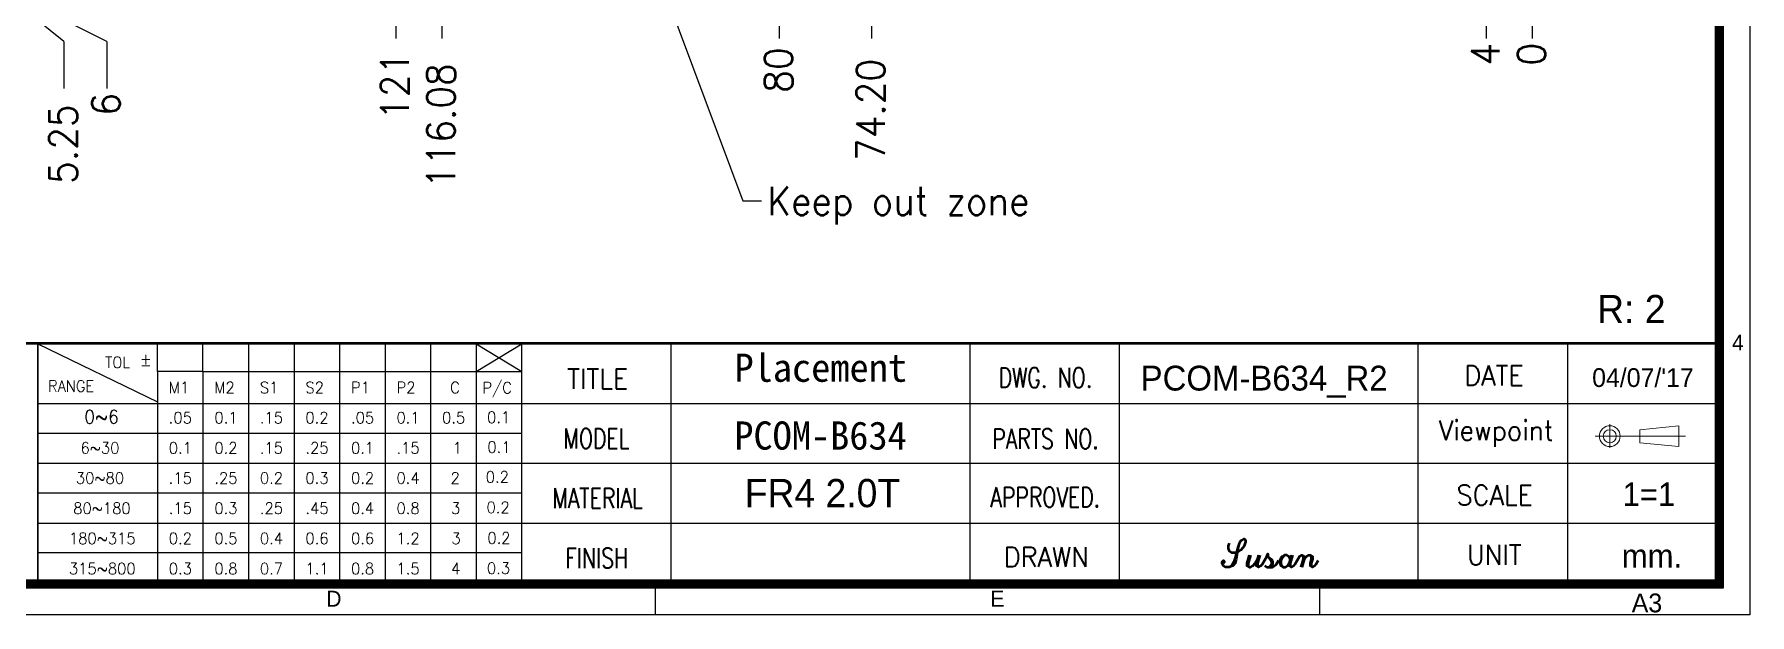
# Model space of a CAD drawing. Header units: millimetres. Extents: x 0 to 403, y 0 to 280.
# Drawn here: x 220.7 to 403.4, y 0.3 to 62.1 of the extents above; entities that cross this region are included whole.
import ezdxf

# ---------------------------------------------------------------- set-up
doc = ezdxf.new("R2010")
doc.units = ezdxf.units.MM
for name, color, linetype in [('BORDER', 7, 'Continuous'), ('DIM', 1, 'Continuous'), ('TE2', 5, 'Continuous'), ('TITLE', 7, 'Continuous')]:
    doc.layers.add(name, color=color, linetype=linetype)
doc.styles.add('SLDTEXTSTYLE0', font='romans__.ttf', dxfattribs={"width": 0.94})
doc.styles.add('SLDTEXTSTYLE2', font='arial.ttf', dxfattribs={"width": 0.948})
doc.styles.add('SLDTEXTSTYLE3', font='simplex_.ttf', dxfattribs={"width": 0.95})
doc.styles.add('SLDTEXTSTYLE4', font='romans__.ttf', dxfattribs={"width": 0.752})
doc.styles.add('SLDTEXTSTYLE5', font='', dxfattribs={"width": 0.97})
doc.styles.add('SLDTEXTSTYLE6', font='')
doc.styles.get("Standard").update_dxf_attribs({"font": 'romans__.ttf'})
doc.styles.get('SLDTEXTSTYLE5').set_extended_font_data('ScriptC', italic=True, bold=True)
doc.styles.get('SLDTEXTSTYLE6').set_extended_font_data('標楷體')
doc.dimstyles.new('SLDDIMSTYLE0', dxfattribs={"dimtxt": 3, "dimasz": 2, "dimexe": 0, "dimexo": 0.0625, "dimgap": 0.75, "dimtad": 0, "dimtih": 1, "dimtoh": 1, "dimdec": 0, "dimrnd": 1e-09, "dimdsep": 46, "dimtxsty": 'SLDTEXTSTYLE0', "dimblk1": 'NONE', "dimblk2": 'NONE', "dimsah": 1, "dimcen": 0.09, "dimadec": 0, "dimazin": 2, "dimtfac": 1, "dimtofl": 0, "dimtmove": 0, "dimatfit": 3, "dimldrblk": 'NONE', "dimfxl": 1, "dimfrac": 2, "dimtolj": 1, "dimtzin": 12, "dimarcsym": 0})
doc.dimstyles.new('SLDDIMSTYLE1', dxfattribs={"dimtxt": 3, "dimasz": 2, "dimexe": 0, "dimexo": 0.0625, "dimgap": 0.75, "dimtad": 0, "dimtih": 1, "dimtoh": 1, "dimrnd": 1e-09, "dimzin": 12, "dimdsep": 46, "dimtxsty": 'SLDTEXTSTYLE0', "dimblk1": 'NONE', "dimblk2": 'NONE', "dimsah": 1, "dimcen": 0.09, "dimadec": 0, "dimazin": 3, "dimtfac": 1, "dimtofl": 0, "dimtmove": 0, "dimatfit": 3, "dimldrblk": 'NONE', "dimfxl": 1, "dimfrac": 2, "dimtolj": 1, "dimtzin": 12, "dimarcsym": 0})
doc.dimstyles.new('SLDDIMSTYLE2', dxfattribs={"dimtxt": 3, "dimasz": 2, "dimexe": 0, "dimexo": 0.0625, "dimgap": 0.75, "dimtad": 0, "dimtih": 1, "dimtoh": 1, "dimrnd": 1e-09, "dimzin": 4, "dimdsep": 46, "dimtxsty": 'SLDTEXTSTYLE0', "dimblk1": 'NONE', "dimblk2": 'NONE', "dimsah": 1, "dimcen": 0.09, "dimadec": 0, "dimazin": 1, "dimtfac": 1, "dimtofl": 0, "dimtmove": 0, "dimatfit": 3, "dimldrblk": 'NONE', "dimfxl": 1, "dimfrac": 2, "dimtolj": 1, "dimtzin": 12, "dimarcsym": 0})
doc.dimstyles.new('SLDDIMSTYLE4', dxfattribs={"dimtxt": 0.18, "dimasz": 2, "dimexe": 0, "dimexo": 0.0625, "dimgap": 0, "dimtad": 0, "dimtih": 1, "dimtoh": 1, "dimdec": 0, "dimrnd": 1e-09, "dimzin": 0, "dimdsep": 46, "dimtxsty": 'Standard', "dimsah": 1, "dimcen": 0.09, "dimadec": 0, "dimazin": 0, "dimtfac": 2, "dimtdec": 0, "dimtofl": 0, "dimtmove": 0, "dimatfit": 3, "dimfxl": 1, "dimfrac": 2, "dimtolj": 1, "dimtzin": 0, "dimarcsym": 0})

# ---------------------------------------------------------------- blocks, each defined once
blk = doc.blocks.new('_D_42')
at = {"layer": 'DIM', "transparency": 16777216}
for p, q in [((217.71, 66.31), (217.71, 90.35)), ((223.9, 61.31), (217.71, 66.31)), ((223.9, 61.31), (223.9, 56.31))]:
    blk.add_line(p, q, dxfattribs=at)
at = {"layer": 'DIM', "transparency": 16777216, "insert": (222.31, 46.16), "char_height": 3, "attachment_point": 1, "rotation": 90, "style": 'SLDTEXTSTYLE0'}
blk.add_mtext('5.25', dxfattribs=at)
blk = doc.blocks.new('_NONE')
blk = doc.blocks.new('_D_43')
at = {"layer": 'DIM', "transparency": 16777216}
for p, q in [((218.46, 66.31), (218.46, 80.63)), ((228.46, 61.31), (218.46, 66.31)), ((228.46, 61.31), (228.46, 56.31))]:
    blk.add_line(p, q, dxfattribs=at)
at = {"layer": 'DIM', "transparency": 16777216, "insert": (226.87, 53.42), "char_height": 3, "attachment_point": 1, "rotation": 90, "style": 'SLDTEXTSTYLE0'}
blk.add_mtext('6', dxfattribs=at)
blk = doc.blocks.new('_D_44')
at = {"layer": 'DIM', "transparency": 16777216}
for p, q in [((380.21, 71.64), (380.21, 73.43)), ((380.21, 66.64), (380.21, 71.64)), ((380.21, 66.64), (380.21, 61.64))]:
    blk.add_line(p, q, dxfattribs=at)
at = {"layer": 'DIM', "transparency": 16777216, "insert": (378.62, 58.75), "char_height": 3, "attachment_point": 1, "rotation": 90, "style": 'SLDTEXTSTYLE0'}
blk.add_mtext('0', dxfattribs=at)
blk = doc.blocks.new('_D_45')
at = {"layer": 'DIM', "transparency": 16777216}
for p, q in [((376.21, 71.64), (376.21, 81.28)), ((375.31, 66.64), (376.21, 71.64)), ((375.31, 66.64), (375.31, 61.64))]:
    blk.add_line(p, q, dxfattribs=at)
at = {"layer": 'DIM', "transparency": 16777216, "insert": (373.71, 58.75), "char_height": 3, "attachment_point": 1, "rotation": 90, "style": 'SLDTEXTSTYLE0'}
blk.add_mtext('4', dxfattribs=at)
blk = doc.blocks.new('_D_46')
at = {"layer": 'DIM', "transparency": 16777216}
for p, q in [((306.01, 71.64), (306.01, 76.43)), ((309.86, 66.64), (306.01, 71.64)), ((309.86, 66.64), (309.86, 61.64))]:
    blk.add_line(p, q, dxfattribs=at)
at = {"layer": 'DIM', "transparency": 16777216, "insert": (308.27, 48.59), "char_height": 3, "attachment_point": 1, "rotation": 90, "style": 'SLDTEXTSTYLE0'}
blk.add_mtext('74.20', dxfattribs=at)
blk = doc.blocks.new('_D_47')
at = {"layer": 'DIM', "transparency": 16777216}
for p, q in [((300.05, 66.64), (300.21, 71.64)), ((300.21, 71.64), (300.21, 71.93)), ((300.05, 66.64), (300.05, 61.64))]:
    blk.add_line(p, q, dxfattribs=at)
at = {"layer": 'DIM', "transparency": 16777216, "insert": (298.46, 55.86), "char_height": 3, "attachment_point": 1, "rotation": 90, "style": 'SLDTEXTSTYLE0'}
blk.add_mtext('80', dxfattribs=at)
blk = doc.blocks.new('_D_48')
at = {"layer": 'DIM', "transparency": 16777216}
for p, q in [((264.13, 71.64), (264.13, 82.18)), ((264.12, 66.64), (264.13, 71.64)), ((264.12, 66.64), (264.12, 61.64))]:
    blk.add_line(p, q, dxfattribs=at)
at = {"layer": 'DIM', "transparency": 16777216, "insert": (262.53, 45.7), "char_height": 3, "attachment_point": 1, "rotation": 90, "style": 'SLDTEXTSTYLE0'}
blk.add_mtext('116.08', dxfattribs=at)
blk = doc.blocks.new('_D_49')
at = {"layer": 'DIM', "transparency": 16777216}
blk.add_line((259.21, 73.58), (259.21, 61.64), dxfattribs=at)
at = {"layer": 'DIM', "transparency": 16777216, "insert": (257.62, 52.97), "char_height": 3, "attachment_point": 1, "rotation": 90, "style": 'SLDTEXTSTYLE0'}
blk.add_mtext('121', dxfattribs=at)

msp = doc.modelspace()

# ---------------------------------------------------------------- linework, layer by layer
at = {"layer": 'BORDER'}
for p, q in [((403.356, 280.277), (403.356, 0.305)), ((399.68, 276.601), (399.68, 3.982)), ((399.75, 276.671), (399.75, 3.911)), ((399.821, 276.742), (399.821, 3.84)), ((399.892, 276.813), (399.892, 3.769)), ((399.963, 276.884), (399.963, 3.699)), ((400.033, 276.954), (400.033, 3.628)), ((400.104, 277.025), (400.104, 3.557)), ((400.175, 277.096), (400.175, 3.487)), ((400.245, 277.166), (400.245, 3.416)), ((400.316, 277.237), (400.316, 3.345)), ((400.387, 277.308), (400.387, 3.275)), ((400.457, 277.378), (400.457, 3.204)), ((400.528, 277.449), (400.528, 3.133)), ((399.963, 3.699), (3.76, 3.699)), ((399.892, 3.769), (3.83, 3.769)), ((399.821, 3.84), (3.901, 3.84)), ((399.75, 3.911), (3.972, 3.911)), ((399.68, 3.982), (4.043, 3.982)), ((286.843, 3.982), (286.843, 0.305)), ((357.543, 3.982), (357.543, 0.305)), ((400.528, 3.133), (3.194, 3.133)), ((400.457, 3.204), (3.265, 3.204)), ((400.387, 3.275), (3.336, 3.275)), ((400.316, 3.345), (3.406, 3.345)), ((400.245, 3.416), (3.477, 3.416)), ((400.175, 3.487), (3.548, 3.487)), ((400.104, 3.557), (3.618, 3.557)), ((400.033, 3.628), (3.689, 3.628)), ((403.356, 0.305), (0.366, 0.305))]:
    msp.add_line(p, q, dxfattribs=at)
at = {"layer": 'TE2'}
for p, q in [((233.846, 26.181), (233.846, 29.151)), ((238.694, 26.181), (238.694, 29.151)), ((238.694, 26.181), (233.846, 26.181))]:
    msp.add_line(p, q, dxfattribs=at)
at = {"layer": 'TITLE'}
for p, q in [((146.772, 29.264), (399.892, 29.264)), ((146.8, 29.236), (399.892, 29.236)), ((146.828, 29.207), (399.892, 29.207)), ((146.857, 29.179), (399.892, 29.179)), ((146.885, 29.151), (399.892, 29.151)), ((221.12, 3.699), (221.12, 29.151)), ((221.12, 29.151), (221.12, 25.515)), ((238.694, 29.151), (233.846, 29.151)), ((267.782, 29.151), (267.782, 26.181)), ((267.782, 29.151), (272.63, 26.181)), ((267.782, 26.181), (272.63, 29.151)), ((272.63, 3.699), (272.63, 29.151)), ((320.354, 3.699), (320.354, 29.151)), ((368.077, 3.699), (368.077, 29.151)), ((267.782, 26.181), (272.63, 26.181)), ((221.12, 25.515), (221.12, 22.97)), ((221.12, 22.97), (221.12, 21.879)), ((221.12, 21.879), (221.12, 19.758)), ((221.12, 19.758), (221.12, 18.243)), ((221.12, 18.243), (221.12, 16.546)), ((221.12, 16.546), (221.12, 14.607)), ((221.12, 14.607), (221.12, 13.334)), ((221.12, 13.334), (221.12, 10.971)), ((221.12, 10.971), (221.12, 10.122)), ((221.12, 10.122), (221.12, 7.335)), ((221.12, 7.335), (221.12, 6.911)), ((221.12, 6.911), (221.12, 3.699))]:
    msp.add_line(p, q, dxfattribs=at)
at = {"layer": 'TITLE', "color": 5}
for p, q in [((221.12, 29.151), (233.846, 22.97)), ((243.542, 29.151), (243.542, 3.699)), ((248.39, 29.151), (248.39, 3.699)), ((253.238, 29.151), (253.238, 3.699)), ((258.086, 29.151), (258.086, 3.699)), ((262.934, 29.151), (262.934, 3.699)), ((267.782, 29.151), (267.782, 3.699)), ((288.539, 3.699), (288.539, 29.151)), ((336.262, 3.699), (336.262, 29.151)), ((383.984, 3.699), (383.984, 29.151)), ((233.846, 26.181), (233.846, 22.97)), ((238.694, 26.181), (272.63, 26.181)), ((238.694, 26.181), (238.694, 3.699)), ((221.12, 22.788), (399.892, 22.788)), ((233.846, 22.97), (233.846, 3.699)), ((272.63, 19.606), (221.12, 19.606)), ((221.12, 16.425), (399.892, 16.425)), ((272.63, 13.243), (221.12, 13.243)), ((221.12, 10.062), (399.892, 10.062)), ((272.63, 6.88), (221.12, 6.88))]:
    msp.add_line(p, q, dxfattribs=at)
at = {"layer": 'TITLE', "lineweight": 15}
for p, q in [((388.465, 18.063), (388.465, 20.567)), ((391.671, 19.997), (395.803, 20.412)), ((395.803, 18.201), (395.803, 20.412)), ((386.921, 19.306), (396.507, 19.306)), ((391.671, 19.997), (391.671, 19.306)), ((391.671, 18.615), (391.671, 19.306)), ((391.671, 18.615), (395.803, 18.201))]:
    msp.add_line(p, q, dxfattribs=at)
for radius in [1.106, 0.691]:
    msp.add_circle((388.465, 19.306), radius, dxfattribs=at)

# ---------------------------------------------------------------- texts
at = {"layer": 'BORDER'}
for s, insert, char_height, attachment_point, style in [('4', (401.475, 30.124), 1.697, 1, 'SLDTEXTSTYLE2'), ('Susan', (352.321, 8.36), 3, 2, 'SLDTEXTSTYLE5'), ('D', (251.822, 2.855), 1.697, 1, 'SLDTEXTSTYLE2'), ('E', (322.522, 2.855), 1.697, 1, 'SLDTEXTSTYLE2'), ('A3', (392.421, 2.557), 2, 2, 'SLDTEXTSTYLE2')]:
    msp.add_mtext(s, dxfattribs=dict(at, insert=insert, char_height=char_height, attachment_point=attachment_point, style=style))
at = {"layer": 'TE2', "insert": (298.759, 45.837), "char_height": 3, "attachment_point": 1, "style": 'SLDTEXTSTYLE0'}
msp.add_mtext('Keep out zone', dxfattribs=at)
at = {"layer": 'TITLE'}
for s, insert, char_height, attachment_point, style in [('R: 2', (390.756, 34.341), 3, 2, 'SLDTEXTSTYLE2'), ('TOL', (228.269, 27.765), 1.2019, 1, 'SLDTEXTSTYLE0'), ('+', (231.981, 28.14), 1.202, 1, 'SLDTEXTSTYLE0'), ('Placement', (304.463, 28.095), 3, 2, 'SLDTEXTSTYLE6'), ('-', (231.981, 27.482), 1.202, 1, 'SLDTEXTSTYLE0'), ('TITLE', (280.705, 26.481), 2.121, 2, 'SLDTEXTSTYLE0'), ('DWG. NO.', (328.375, 26.595), 2.121, 2, 'SLDTEXTSTYLE4'), ('PCOM-B634_R2', (351.664, 26.808), 2.64583, 2, 'SLDTEXTSTYLE2'), ('DATE', (376.131, 26.824), 2.121, 2, 'SLDTEXTSTYLE0'), ("04/07/'17", (391.992, 26.542), 2, 2, 'SLDTEXTSTYLE2'), ('RANGE', (222.209, 25.242), 1.2019, 1, 'SLDTEXTSTYLE0'), ('M1', (235.058, 25.091), 1.212, 1, 'SLDTEXTSTYLE3'), ('M2', (239.906, 25.091), 1.212, 1, 'SLDTEXTSTYLE3'), ('S1', (244.754, 25.091), 1.212, 1, 'SLDTEXTSTYLE3'), ('S2', (249.602, 25.091), 1.212, 1, 'SLDTEXTSTYLE3'), ('P1', (254.45, 25.091), 1.212, 1, 'SLDTEXTSTYLE3'), ('P2', (259.298, 25.091), 1.212, 1, 'SLDTEXTSTYLE3'), ('C', (265.009, 25.091), 1.212, 1, 'SLDTEXTSTYLE3'), ('P/C', (268.436, 25.06), 1.212, 1, 'SLDTEXTSTYLE3'), ('0~6', (226.055, 22.081), 1.414, 1, 'SLDTEXTSTYLE3'), ('0.1', (268.933, 21.92), 1.212, 1, 'SLDTEXTSTYLE3'), ('.05', (235.058, 21.879), 1.212, 1, 'SLDTEXTSTYLE3'), ('0.1', (239.906, 21.879), 1.212, 1, 'SLDTEXTSTYLE3'), ('.15', (244.754, 21.879), 1.212, 1, 'SLDTEXTSTYLE3'), ('0.2', (249.602, 21.879), 1.212, 1, 'SLDTEXTSTYLE3'), ('.05', (254.45, 21.879), 1.212, 1, 'SLDTEXTSTYLE3'), ('0.1', (259.298, 21.879), 1.212, 1, 'SLDTEXTSTYLE3'), ('0.5', (264.146, 21.879), 1.212, 1, 'SLDTEXTSTYLE3'), ('MODEL', (280.586, 20.118), 2.121, 2, 'SLDTEXTSTYLE4'), ('PCOM-B634', (304.44, 20.876), 3, 2, 'SLDTEXTSTYLE6'), ('Viewpoint', (376.357, 20.985), 2.12, 2, 'SLDTEXTSTYLE0'), ('6~30', (225.66, 18.667), 1.212, 1, 'SLDTEXTSTYLE3'), ('0.1', (235.058, 18.667), 1.212, 1, 'SLDTEXTSTYLE3'), ('0.2', (239.906, 18.667), 1.212, 1, 'SLDTEXTSTYLE3'), ('.15', (244.754, 18.667), 1.212, 1, 'SLDTEXTSTYLE3'), ('.25', (249.602, 18.667), 1.212, 1, 'SLDTEXTSTYLE3'), ('0.1', (254.45, 18.667), 1.212, 1, 'SLDTEXTSTYLE3'), ('.15', (259.298, 18.667), 1.212, 1, 'SLDTEXTSTYLE3'), ('1', (265.294, 18.667), 1.212, 1, 'SLDTEXTSTYLE3'), ('0.1', (268.974, 18.748), 1.212, 1, 'SLDTEXTSTYLE3'), ('PARTS NO.', (328.39, 20.073), 2.121, 2, 'SLDTEXTSTYLE4'), ('30~80', (225.166, 15.455), 1.212, 1, 'SLDTEXTSTYLE3'), ('.15', (235.058, 15.455), 1.212, 1, 'SLDTEXTSTYLE3'), ('.25', (239.906, 15.455), 1.212, 1, 'SLDTEXTSTYLE3'), ('0.2', (244.754, 15.455), 1.212, 1, 'SLDTEXTSTYLE3'), ('0.3', (249.602, 15.455), 1.212, 1, 'SLDTEXTSTYLE3'), ('0.2', (254.45, 15.455), 1.212, 1, 'SLDTEXTSTYLE3'), ('0.4', (259.298, 15.455), 1.212, 1, 'SLDTEXTSTYLE3'), ('2', (265.056, 15.455), 1.212, 1, 'SLDTEXTSTYLE3'), ('0.2', (268.8, 15.577), 1.212, 1, 'SLDTEXTSTYLE3'), ('FR4 2.0T', (304.641, 14.749), 3, 2, 'SLDTEXTSTYLE2'), ('MATERIAL', (280.711, 13.755), 2.121, 2, 'SLDTEXTSTYLE4'), ('APPROVED.', (328.359, 13.869), 2.121, 2, 'SLDTEXTSTYLE4'), ('SCALE', (376.21, 14.098), 2.121, 2, 'SLDTEXTSTYLE0'), ('1=1', (392.629, 14.378), 2.5, 2, 'SLDTEXTSTYLE2'), ('80~180', (224.884, 12.243), 1.212, 1, 'SLDTEXTSTYLE3'), ('.15', (235.058, 12.243), 1.212, 1, 'SLDTEXTSTYLE3'), ('0.3', (239.906, 12.243), 1.212, 1, 'SLDTEXTSTYLE3'), ('.25', (244.754, 12.243), 1.212, 1, 'SLDTEXTSTYLE3'), ('.45', (249.602, 12.243), 1.212, 1, 'SLDTEXTSTYLE3'), ('0.4', (254.45, 12.243), 1.212, 1, 'SLDTEXTSTYLE3'), ('0.8', (259.298, 12.243), 1.212, 1, 'SLDTEXTSTYLE3'), ('3', (265.104, 12.243), 1.212, 1, 'SLDTEXTSTYLE3'), ('0.2', (268.882, 12.325), 1.212, 1, 'SLDTEXTSTYLE3'), ('180~315', (224.426, 9.032), 1.212, 1, 'SLDTEXTSTYLE3'), ('0.2', (235.058, 9.032), 1.212, 1, 'SLDTEXTSTYLE3'), ('0.5', (239.906, 9.032), 1.212, 1, 'SLDTEXTSTYLE3'), ('0.4', (244.754, 9.032), 1.212, 1, 'SLDTEXTSTYLE3'), ('0.6', (249.602, 9.032), 1.212, 1, 'SLDTEXTSTYLE3'), ('0.6', (254.45, 9.032), 1.212, 1, 'SLDTEXTSTYLE3'), ('1.2', (259.298, 9.032), 1.212, 1, 'SLDTEXTSTYLE3'), ('3', (265.151, 9.032), 1.212, 1, 'SLDTEXTSTYLE3'), ('0.2', (268.963, 9.072), 1.212, 1, 'SLDTEXTSTYLE3'), ('FINISH', (280.608, 7.392), 2.121, 2, 'SLDTEXTSTYLE4'), ('DRAWN', (328.475, 7.506), 2.121, 2, 'SLDTEXTSTYLE0'), ('UNIT', (376.17, 7.735), 2.121, 2, 'SLDTEXTSTYLE0'), ('315~800', (224.426, 5.82), 1.212, 1, 'SLDTEXTSTYLE3'), ('0.3', (235.058, 5.82), 1.212, 1, 'SLDTEXTSTYLE3'), ('0.8', (239.906, 5.82), 1.212, 1, 'SLDTEXTSTYLE3'), ('0.7', (244.754, 5.82), 1.212, 1, 'SLDTEXTSTYLE3'), ('1.1', (249.602, 5.82), 1.212, 1, 'SLDTEXTSTYLE3'), ('0.8', (254.45, 5.82), 1.212, 1, 'SLDTEXTSTYLE3'), ('1.5', (259.298, 5.82), 1.212, 1, 'SLDTEXTSTYLE3'), ('4', (265.104, 5.82), 1.212, 1, 'SLDTEXTSTYLE3'), ('0.3', (268.923, 5.861), 1.212, 1, 'SLDTEXTSTYLE3'), ('mm.', (392.953, 7.804), 2.5, 2, 'SLDTEXTSTYLE2')]:
    msp.add_mtext(s, dxfattribs=dict(at, insert=insert, char_height=char_height, attachment_point=attachment_point, style=style))

# ---------------------------------------------------------------- dimensions: what is measured, and where the dimension line sits
at = {"layer": 'DIM'}
for feature_location, offset, origin, dimstyle, picture, middle in [((217.71, 91.354, 0.1), (6.193, -35.039), (212.46, 74.429, 0.1), 'SLDDIMSTYLE1', '_D_42', (223.904, 51.237)), ((264.133, 83.179, 0.1), (-0.013, -21.539), (380.213, 74.429, 0.1), 'SLDDIMSTYLE1', '_D_48', (264.12, 53.672)), ((376.213, 82.279, 0.1), (-0.907, -20.639), (380.213, 74.429, 0.1), 'SLDDIMSTYLE1', '_D_45', (375.306, 60.195)), ((218.46, 81.629, 0.1), (10, -25.315), (212.46, 74.429, 0.1), 'SLDDIMSTYLE1', '_D_43', (228.461, 54.868)), ((306.013, 77.429, 0.1), (3.851, -15.789), (380.213, 74.429, 0.1), 'SLDDIMSTYLE2', '_D_46', (309.865, 55.118)), ((259.213, 74.579, 0.1), (0, -12.939), (380.213, 74.429, 0.1), 'SLDDIMSTYLE1', '_D_49', (259.213, 57.303)), ((300.213, 72.929, 0.1), (-0.162, -11.289), (380.213, 74.429, 0.1), 'SLDDIMSTYLE1', '_D_47', (300.051, 58.749)), ((380.213314941, 74.42912645, 0.1), (0, -12.788582536), (380.213314941, 74.42912645, 0.1), 'SLDDIMSTYLE0', '_D_44', (380.213314941, 60.194710553))]:
    dim = msp.add_ordinate_dim(feature_location=feature_location, offset=offset, dtype=1, origin=origin, dimstyle=dimstyle, dxfattribs=at)
    dim.commit()
    dim.dimension.update_dxf_attribs({"geometry": picture, "text_midpoint": middle})

# ---------------------------------------------------------------- leaders
at = {"layer": 'TE2'}
msp.add_leader([(281.358, 83.979), (296.156, 44.339), (298.156, 44.339)], dimstyle='SLDDIMSTYLE4', dxfattribs=at)

doc.saveas('drawing.dxf')
